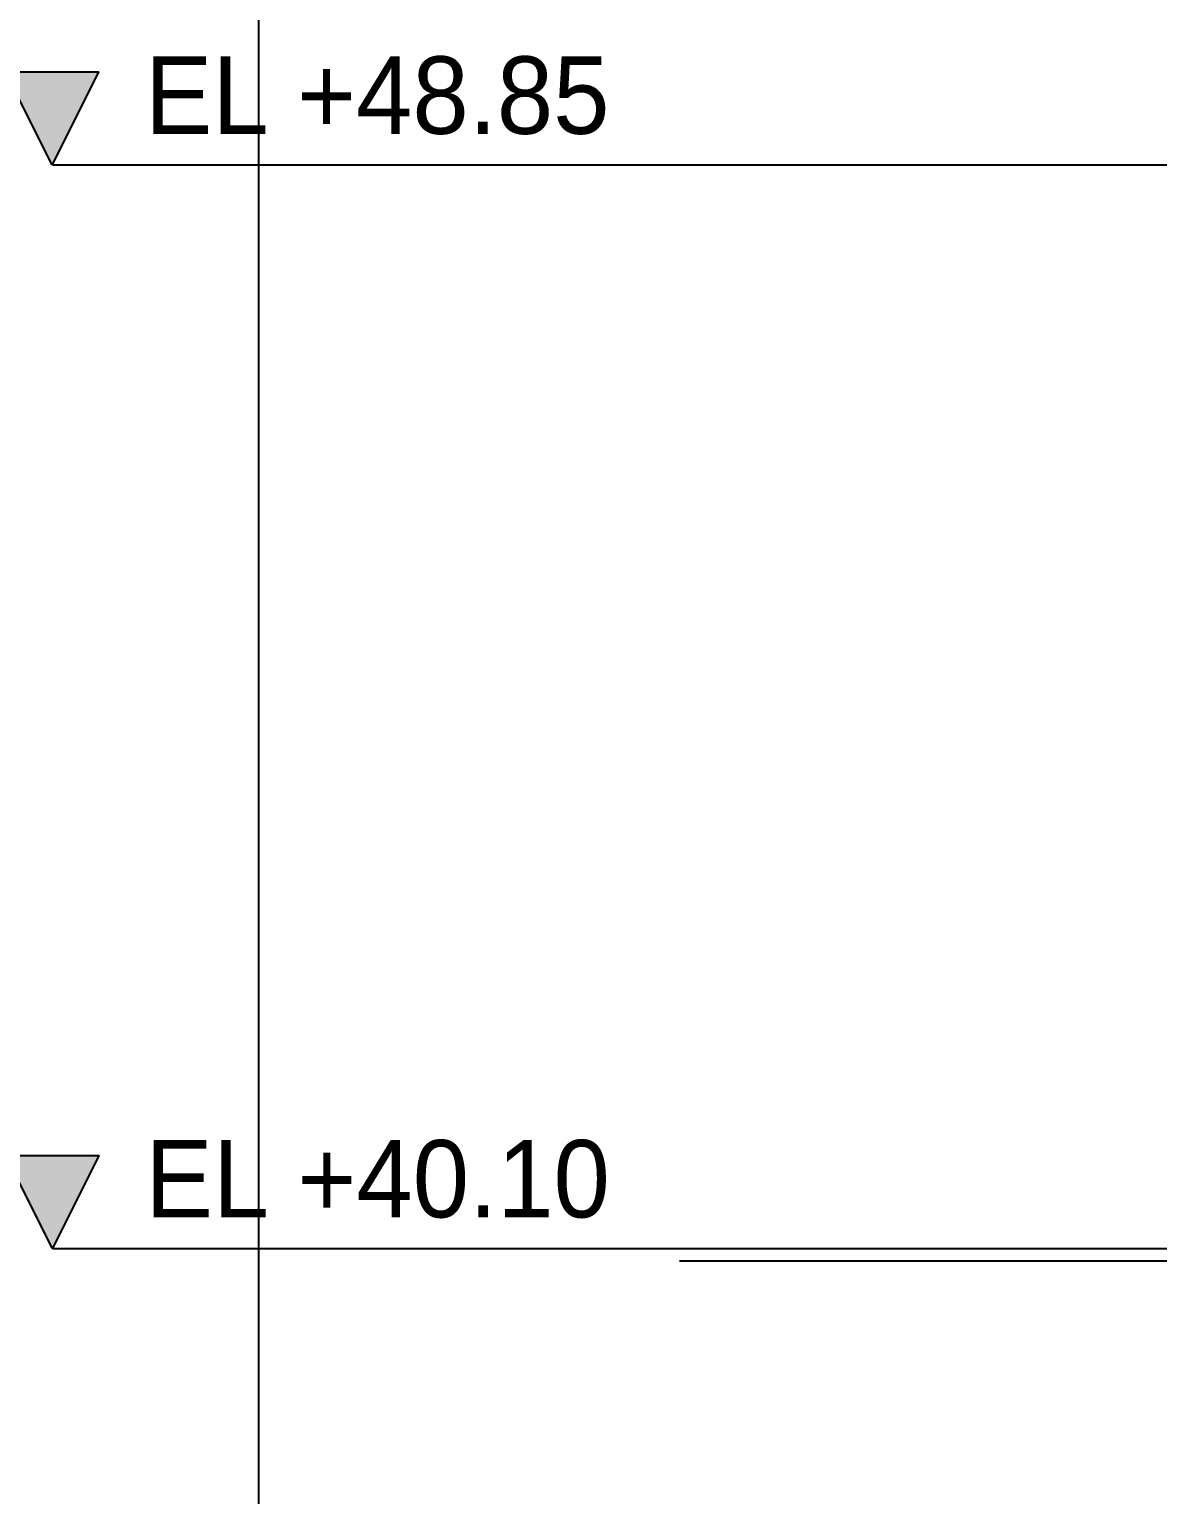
# Model space of a CAD drawing. Extents: x -430745 to 210250, y -41033 to 148500.
# Drawn here: x 23897 to 33007, y 35740 to 47573 of the extents above; entities that cross this region are included whole.
import ezdxf

# ---------------------------------------------------------------- set-up
doc = ezdxf.new("R2010")
doc.units = 0
doc.header["$LTSCALE"] = 250
doc.header["$MEASUREMENT"] = 0
doc.linetypes.add('ACAD_ISO05W100', pattern=[33, 24, -3, 0, -3, 0, -3])
doc.layers.get('0').update_dxf_attribs({"linetype": 'CONTINUOUS'})
doc.layers.get('Defpoints').update_dxf_attribs({"linetype": 'CONTINUOUS'})
for name, color, linetype in [('A-CEN', 1, 'CONTINUOUS'), ('A-DIM', 7, 'CONTINUOUS'), ('A-SITE', 2, 'ACAD_ISO05W100'), ('A-SYM-LEVEL', 7, 'CONTINUOUS')]:
    doc.layers.add(name, color=color, linetype=linetype)
doc.layers.add('NOPLOT', color=193, linetype='CONTINUOUS', plot=False)
doc.styles.add('Gdim', font='')
doc.styles.get('Gdim').set_extended_font_data('Dotum')
doc.dimstyles.new('Gdim200', dxfattribs={"dimscale": 200, "dimtxt": 3, "dimasz": 6, "dimexe": 1.5, "dimexo": 2, "dimgap": 1, "dimtad": 1, "dimdec": 0, "dimzin": 0, "dimdsep": 46, "dimlunit": 6, "dimtxsty": 'Gdim', "dimblk": 'DOTSMALL', "dimcen": 1.5, "dimdle": 1.5, "dimclrd": 1, "dimclre": 1, "dimclrt": 256, "dimazin": 0, "dimtfac": 1, "dimtdec": 0, "dimtix": 1, "dimtmove": 2, "dimatfit": 3, "dimldrblk": 'DOTSMALL', "dimfxl": 1.5, "dimtolj": 1, "dimtzin": 0, "dimlwd": -1, "dimlwe": -1, "dimarcsym": 0})

# ---------------------------------------------------------------- blocks, each defined once
blk = doc.blocks.new('_DotSmall')
at = {"color": 0, "linetype": 'ByBlock', "const_width": 0.5}
blk.add_lwpolyline([(-0.0625, 0, 1), (0.0625, 0, 1)], format="xyb", close=True, dxfattribs=at)
blk = doc.blocks.new('*D123')
at = {"layer": 'A-DIM', "color": 1, "transparency": 16777216}
for p, q in [((14481767, -263301, 0), (14481767, -272801, 0)), ((14489600, -263676, 0), (14481392, -263676, 0)), ((14489600, -272426, 0), (14481392, -272426, 0))]:
    blk.add_line(p, q, dxfattribs=at)
at = {"layer": 'Defpoints', "color": 0, "transparency": 16777216}
for p in [(14490100, -263676, 0), (14481767, -272426, 0), (14490100, -272426, 0)]:
    blk.add_point(p, dxfattribs=at)
at = {"layer": 'A-DIM', "color": 1, "transparency": 16777216, "xscale": 1500, "yscale": 1500, "zscale": 1500}
for p, rotation in [((14481767, -263676, 0), 90), ((14481767, -272426, 0), 270)]:
    blk.add_blockref('_DotSmall', p, dxfattribs=dict(at, rotation=rotation))
at = {"layer": 'A-DIM', "transparency": 16777216, "insert": (14481069, -268051, 0), "char_height": 750, "attachment_point": 5, "rotation": 90, "style": 'Gdim'}
blk.add_mtext('\\A1;8,750', dxfattribs=at)
blk = doc.blocks.new('*D124')
at = {"layer": 'A-DIM', "color": 1, "transparency": 16777216}
for p, q in [((14479767, -222851, 0), (14479767, -272801, 0)), ((14489600, -223226, 0), (14479392, -223226, 0)), ((14489600, -272426, 0), (14479392, -272426, 0))]:
    blk.add_line(p, q, dxfattribs=at)
at = {"layer": 'Defpoints', "color": 0, "transparency": 16777216}
for p in [(14490100, -223226, 0), (14479767, -272426, 0), (14490100, -272426, 0)]:
    blk.add_point(p, dxfattribs=at)
at = {"layer": 'A-DIM', "color": 1, "transparency": 16777216, "xscale": 1500, "yscale": 1500, "zscale": 1500}
for p, rotation in [((14479767, -223226, 0), 90), ((14479767, -272426, 0), 270)]:
    blk.add_blockref('_DotSmall', p, dxfattribs=dict(at, rotation=rotation))
at = {"layer": 'A-DIM', "transparency": 16777216, "insert": (14479069, -247826, 0), "char_height": 750, "attachment_point": 5, "rotation": 90, "style": 'Gdim'}
blk.add_mtext('\\A1;49,200', dxfattribs=at)
blk = doc.blocks.new('*D125')
at = {"layer": 'A-DIM', "color": 1, "transparency": 16777216}
for p, q in [((14481767, -264051, 0), (14481767, -254301, 0)), ((14489600, -254676, 0), (14481392, -254676, 0)), ((14489600, -263676, 0), (14481392, -263676, 0))]:
    blk.add_line(p, q, dxfattribs=at)
at = {"layer": 'Defpoints', "color": 0, "transparency": 16777216}
for p in [(14481767, -254676, 0), (14490100, -254676, 0), (14490100, -263676, 0)]:
    blk.add_point(p, dxfattribs=at)
at = {"layer": 'A-DIM', "color": 1, "transparency": 16777216, "xscale": 1500, "yscale": 1500, "zscale": 1500}
for p, rotation in [((14481767, -254676, 0), 90), ((14481767, -263676, 0), 270)]:
    blk.add_blockref('_DotSmall', p, dxfattribs=dict(at, rotation=rotation))
at = {"layer": 'A-DIM', "transparency": 16777216, "insert": (14481069, -259176, 0), "char_height": 750, "attachment_point": 5, "rotation": 90, "style": 'Gdim'}
blk.add_mtext('\\A1;9,000', dxfattribs=at)
blk = doc.blocks.new('A$C481fd194')
blk.add_hatch(color=256).paths.add_polyline_path([(375, 750), (-375, 750), (0, 0)])
blk.add_lwpolyline([(0, 0), (-375, 750), (375, 750), (0, 0)])
blk = doc.blocks.new('A$Cabe7c8e7')
at = {"layer": 'A-SYM-LEVEL'}
for p in [(-4868, 8750), (-4865, 0)]:
    blk.add_blockref('A$C481fd194', p, dxfattribs=at)
at = {"layer": 'A-SYM-LEVEL', "style": 'Gdim'}
for s, p in [('EL +48.85', (-4118, 9000)), ('EL +40.10', (-4115, 250))]:
    blk.add_text(s, height=625, dxfattribs=at).set_placement(p)
blk = doc.blocks.new('A-CEN-NORTH1')
at = {"layer": 'A-CEN'}
for p, q in [((14490100, -263675.9, 0), (14592511.9, -263675.9, 0)), ((14490100, -272425.9, 0), (14592511.9, -272425.9, 0))]:
    blk.add_line(p, q, dxfattribs=at)
at = {"layer": 'A-SYM-LEVEL'}
blk.add_blockref('A$Cabe7c8e7', (14494965, -272425.9, 0), dxfattribs=at)
at = {"layer": 'A-DIM'}
for base, p1, p2, angle, picture, middle in [((14479766.6, -272425.9, 0), (14490100, -223225.9, 0), (14490100, -272425.9, 0), 90, '*D124', (14479068.9, -247825.9, 0)), ((14481766.6, -254675.9, 0), (14490100, -263675.9, 0), (14490100, -254675.9, 0), 270, '*D125', (14481068.9, -259175.9, 0)), ((14481766.6, -272425.9, 0), (14490100, -263675.9, 0), (14490100, -272425.9, 0), 90, '*D123', (14481068.9, -268050.9, 0))]:
    dim = blk.add_linear_dim(base=base, p1=p1, p2=p2, angle=angle, dimstyle='Gdim200', override={"dimscale": 250}, dxfattribs=at)
    dim.commit()
    dim.dimension.update_dxf_attribs({"geometry": picture, "text_midpoint": middle})

msp = doc.modelspace()

# ---------------------------------------------------------------- linework, layer by layer
at = {"layer": 'A-SITE', "linetype": 'Continuous', "elevation": 0}
msp.add_lwpolyline([(29145.3, 37628.9), (81295.3, 37628.9), (84895.3, 37428.9), (126195.3, 37428.9), (126195.3, 37328.9), (135595.3, 37328.9), (135595.3, 37428.9)], dxfattribs=at)
at = {"layer": 'NOPLOT'}
msp.add_lwpolyline([(25750, 126250), (164750, 126250), (164750, 22250), (25750, 22250)], close=True, dxfattribs=at)

# ---------------------------------------------------------------- block references
at = {"layer": 'A-DIM'}
msp.add_blockref('A-CEN-NORTH1', (-14466016.6, 310154.8), dxfattribs=at)

doc.saveas('drawing.dxf')
